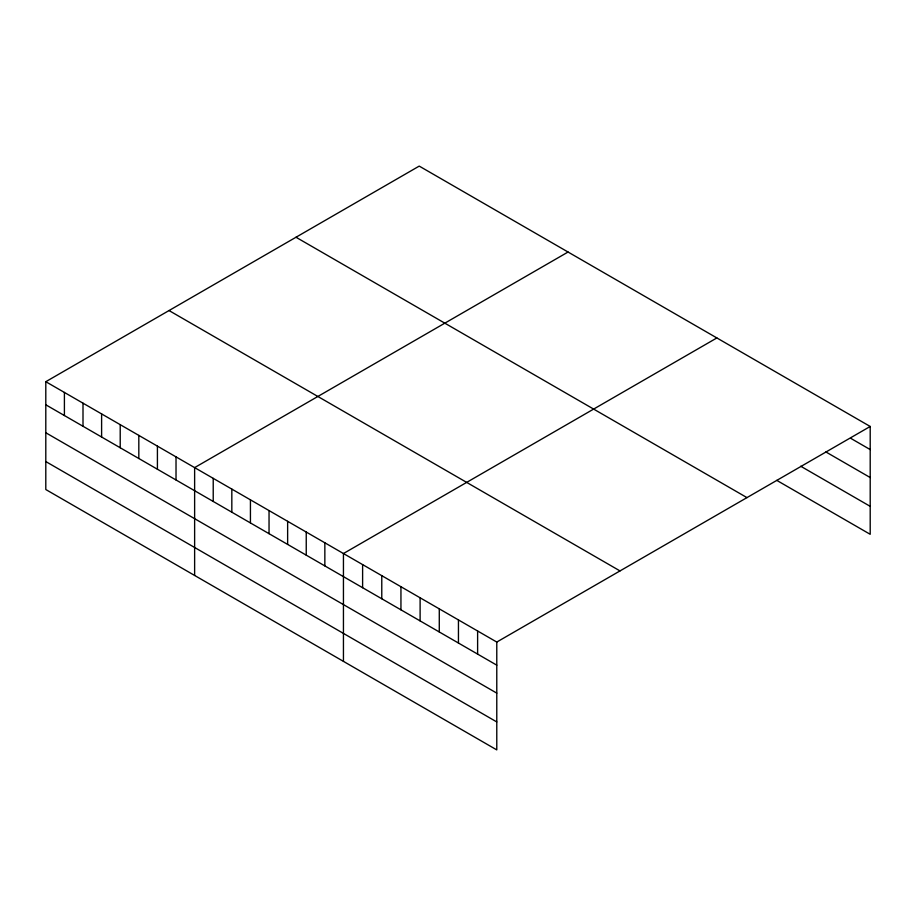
<?xml version="1.0" encoding="UTF-8"?>
<svg xmlns="http://www.w3.org/2000/svg" width="916" height="916" viewBox="0 0 916 916"><rect width="100%" height="100%" fill="white"/><g stroke="black" fill="none" stroke-linecap="round" stroke-linejoin="round"><path stroke-width="1.37" d="M45.8 381.697L496.781 642.059L496.781 749.895L45.8 489.533L45.8 381.697L419.219 166.105L870.2 426.467L870.2 534.303L776.768 480.362M568.046 252.026L194.627 467.618L194.627 575.454M716.862 337.947L343.443 553.539L343.443 661.375M496.781 642.059L870.2 426.467M851.033 438.501L870.2 449.573M825.877 451.943L870.2 477.534M800.721 466.233L870.2 506.342M295.994 237.244L746.975 497.617M169.025 310.547L620.006 570.92M45.8 404.792L496.781 665.165M45.8 432.753L496.781 693.126M45.8 461.561L496.781 721.934M477.614 630.998L477.614 654.093M458.447 619.937L458.447 643.032M439.279 608.865L439.279 631.96M420.112 597.805L420.112 620.899M400.945 586.732L400.945 609.838M381.777 575.672L381.777 598.766M362.61 564.6L362.61 587.706M324.848 542.799L324.848 565.893M306.242 532.059L306.242 555.153M287.635 521.318L287.635 544.413M269.041 510.578L269.041 533.673M250.434 499.838L250.434 522.933M231.828 489.098L231.828 512.193M213.222 478.358L213.222 501.453M176.021 456.878L176.021 479.973M157.415 446.138L157.415 469.232M138.82 435.398L138.82 458.492M120.214 424.658L120.214 447.752M101.607 413.918L101.607 437.012M83.001 403.177L83.001 426.272M64.406 392.437L64.406 415.532"/></g></svg>
